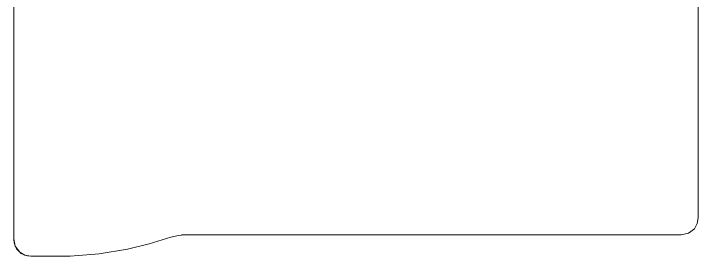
# Model space of a CAD drawing. Header units: inches. Extents: x 57 to 2760, y -193 to 2149.
# Drawn here: x 527.6 to 607.6, y 1611.4 to 1639.8 of the extents above; entities that cross this region are included whole.
import ezdxf

# ---------------------------------------------------------------- set-up
doc = ezdxf.new("R2010")
doc.units = ezdxf.units.IN
doc.header["$MEASUREMENT"] = 0
doc.layers.add('1', color=7, linetype='Continuous')

# ---------------------------------------------------------------- blocks, each defined once
blk = doc.blocks.new('S7-1200G2_1214Dcdcdc')
at = {"layer": '1', "color": 7, "linetype": 'Continuous', "lineweight": 13}
for p, q in [((19.615003, -62.499998), (20.000532, -62.499998)), ((20.000532, -62.499998), (78, -62.499998)), ((6.613766, -64.968416), (2, -64.968416)), ((2, -64.999998), (5, -64.999998))]:
    blk.add_line(p, q, dxfattribs=at)
at = {"layer": '1', "color": 7, "linetype": 'Continuous', "lineweight": 25}
blk.add_line((2, -64.968416), (2, -64.999998), dxfattribs=at)
at = {"layer": '1', "color": 7, "linetype": 'Continuous', "lineweight": 13}
for points in [[(0, -62.961752), (0, -45.431062), (0, -31.537431)], [(80, -60.499998), (80, -44.334293), (80, -31.537431)], [(78, -62.499998), (78.857103, -62.307047), (79.545078, -61.76997), (79.882766, -61.174683), (80, -60.499998)], [(0, -62.961752), (0.187122, -63.809268), (0.716455, -64.500683), (1.314451, -64.84685), (2, -64.968416)], [(6.613766, -64.968416), (9.974226, -64.698955), (13.282638, -64.159816), (15.845866, -63.548453), (18.376944, -62.770508)], [(18.376944, -62.770508), (19.274466, -62.55287), (20, -62.499998)]]:
    blk.add_lwpolyline(points, dxfattribs=at)
blk.add_arc((2, -62.999998), 2, 180, 270, dxfattribs=at)
blk.add_ellipse((5, -23.754423), major_axis=(0, 41.245576), ratio=1, start_param=3.141592654, end_param=3.180728431, dxfattribs=at)

msp = doc.modelspace()

# ---------------------------------------------------------------- block references
msp.add_blockref('S7-1200G2_1214Dcdcdc', (527.59765, 1676.40409))

doc.saveas('drawing.dxf')
